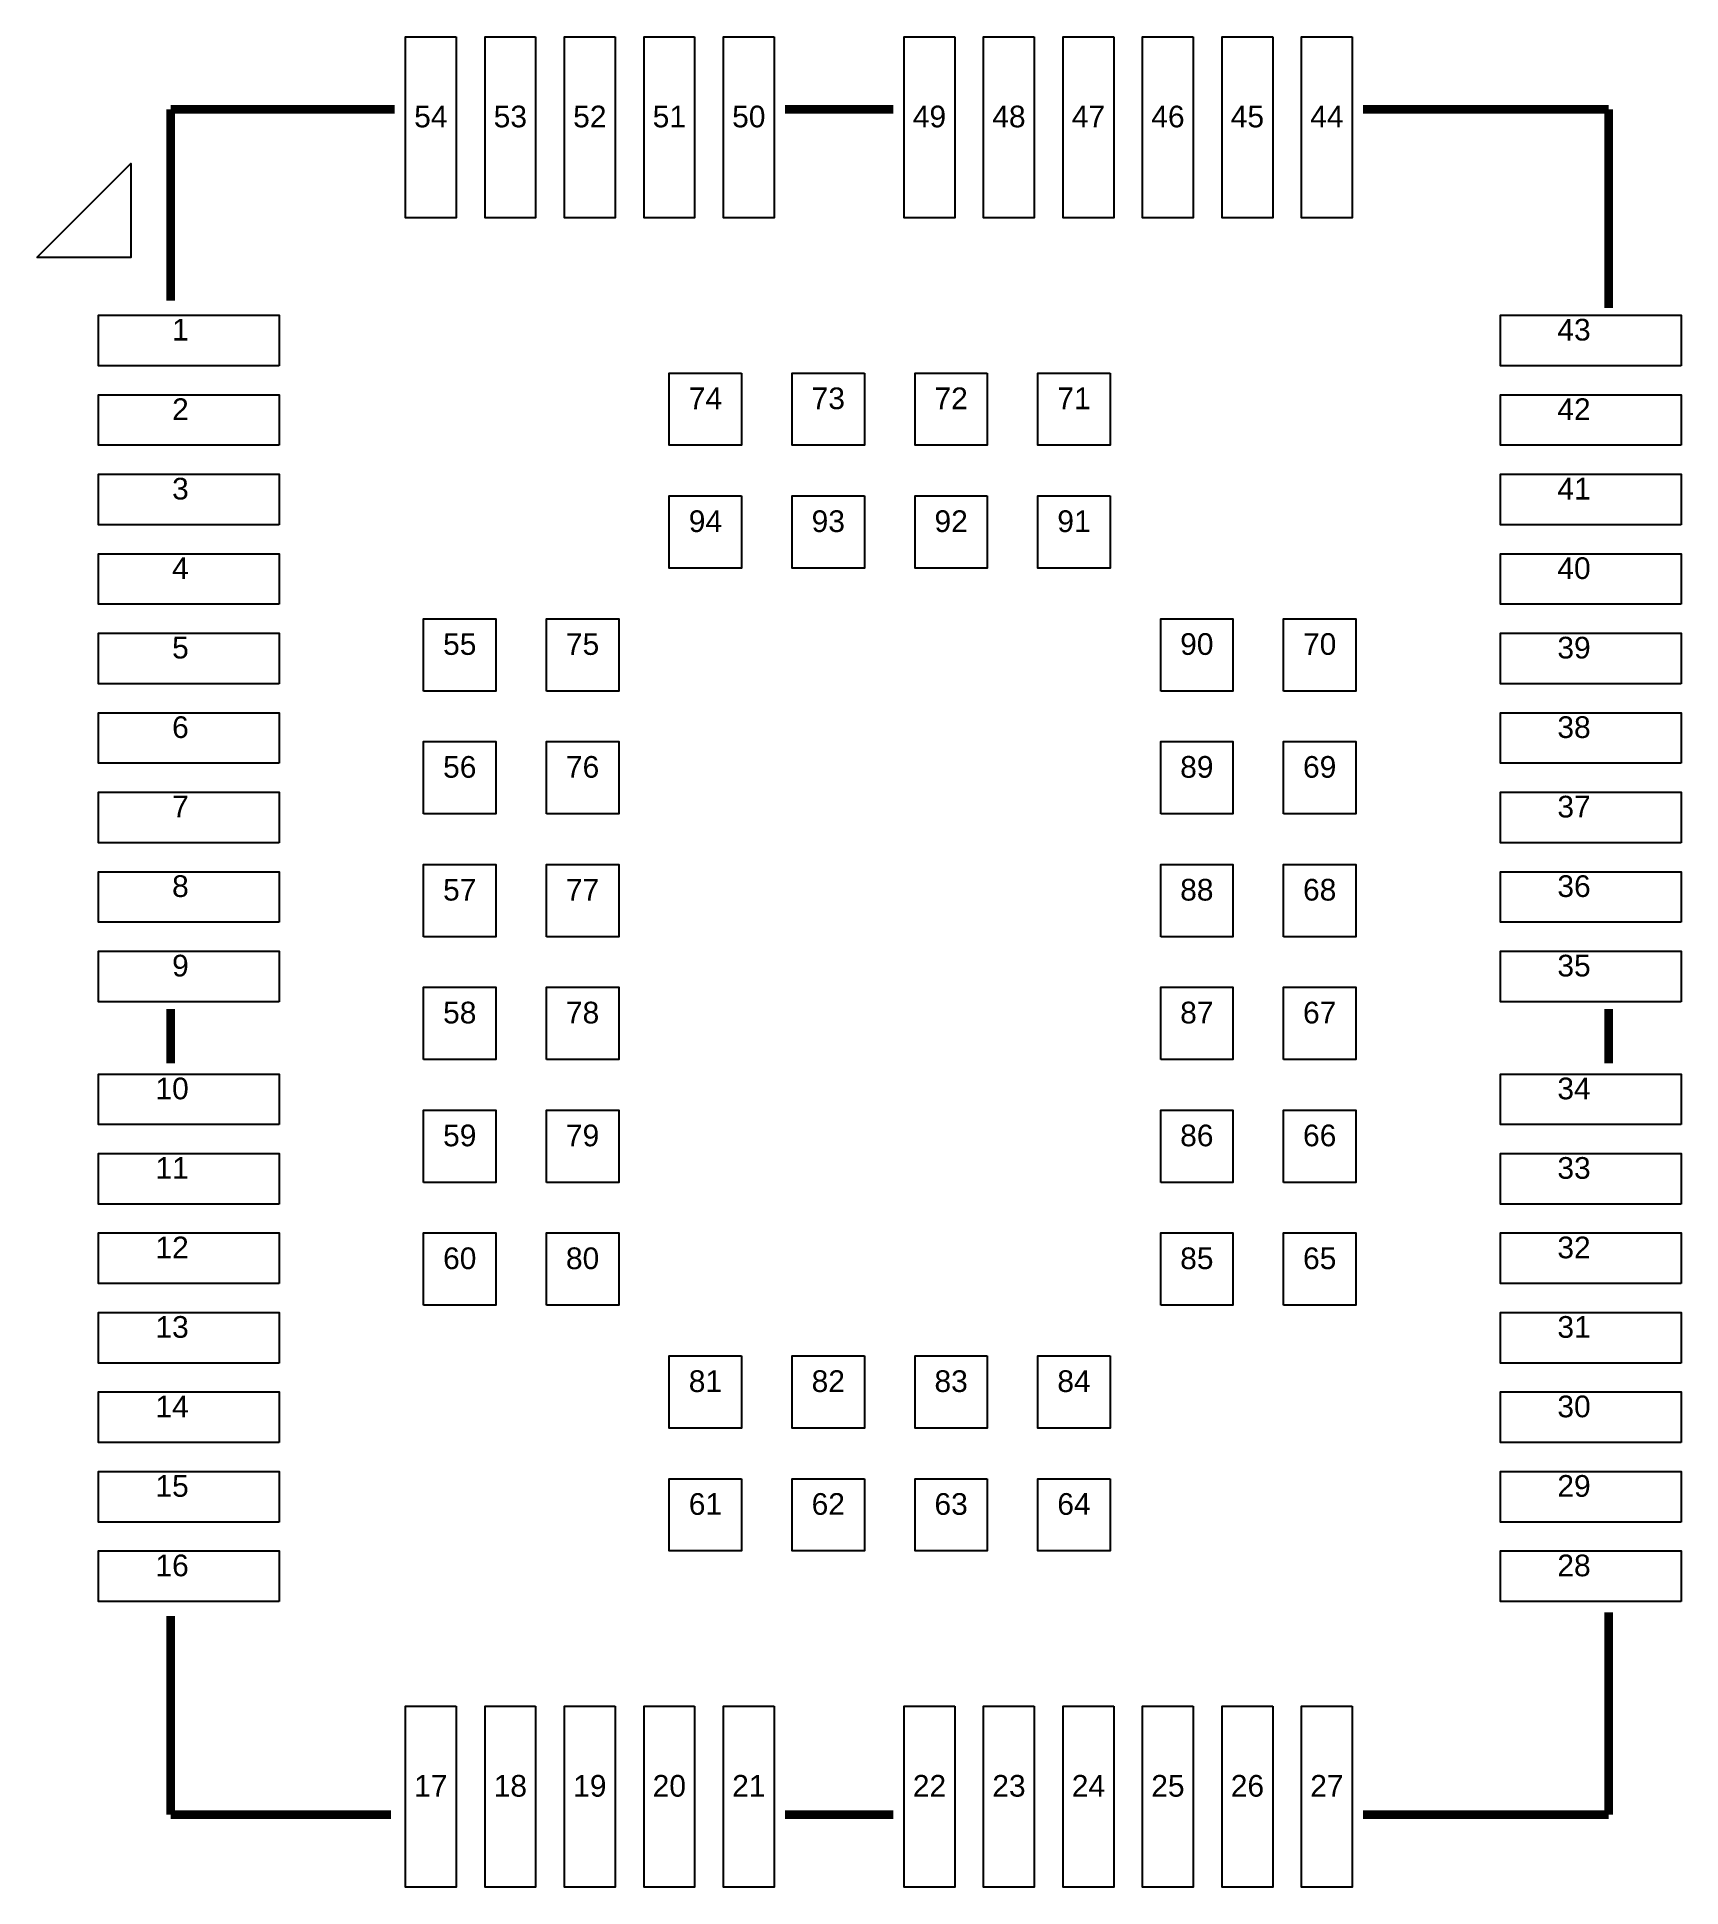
# Model space of a CAD drawing. Extents: x -1.9 to 20.9, y -1 to 24.6.
import ezdxf
from ezdxf.enums import TextEntityAlignment as Align

# ---------------------------------------------------------------- set-up
doc = ezdxf.new("R2010")
doc.units = 0
doc.header["$MEASUREMENT"] = 0
for name, color, linetype in [('PASTEMASK_TOP', 85, 'CONTINUOUS'), ('PIN_NUMBER', 85, 'CONTINUOUS'), ('SILKSCREEN_TOP', 2, 'CONTINUOUS'), ('TOP', 80, 'CONTINUOUS')]:
    doc.layers.add(name, color=color, linetype=linetype)

msp = doc.modelspace()

# ---------------------------------------------------------------- linework, layer by layer
at = {"layer": 'PASTEMASK_TOP'}
for points in [[(3.95, 24.60005), (3.95, 22.09995), (3.25, 22.09995), (3.25, 24.60005)], [(5.05, 24.60005), (5.05, 22.09995), (4.35, 22.09995), (4.35, 24.60005)], [(6.15, 24.60005), (6.15, 22.09995), (5.45, 22.09995), (5.45, 24.60005)], [(7.25, 24.60005), (7.25, 22.09995), (6.55, 22.09995), (6.55, 24.60005)], [(8.35, 24.60005), (8.35, 22.09995), (7.65, 22.09995), (7.65, 24.60005)], [(10.85, 24.60005), (10.85, 22.09995), (10.15, 22.09995), (10.15, 24.60005)], [(11.95, 24.60005), (11.95, 22.09995), (11.25, 22.09995), (11.25, 24.60005)], [(13.05, 24.60005), (13.05, 22.09995), (12.35, 22.09995), (12.35, 24.60005)], [(14.15, 24.60005), (14.15, 22.09995), (13.45, 22.09995), (13.45, 24.60005)], [(15.25, 24.60005), (15.25, 22.09995), (14.55, 22.09995), (14.55, 24.60005)], [(16.35, 24.60005), (16.35, 22.09995), (15.65, 22.09995), (15.65, 24.60005)], [(1.50005, 20.05), (-1.00005, 20.05), (-1.00005, 20.75), (1.50005, 20.75)], [(20.90005, 20.05), (18.39995, 20.05), (18.39995, 20.75), (20.90005, 20.75)], [(7.9, 19.95), (7.9, 18.95), (6.9, 18.95), (6.9, 19.95)], [(9.6, 19.95), (9.6, 18.95), (8.6, 18.95), (8.6, 19.95)], [(11.3, 19.95), (11.3, 18.95), (10.3, 18.95), (10.3, 19.95)], [(13, 19.95), (13, 18.95), (12, 18.95), (12, 19.95)], [(1.50005, 18.95), (-1.00005, 18.95), (-1.00005, 19.65), (1.50005, 19.65)], [(20.90005, 18.95), (18.39995, 18.95), (18.39995, 19.65), (20.90005, 19.65)], [(1.50005, 17.85), (-1.00005, 17.85), (-1.00005, 18.55), (1.50005, 18.55)], [(20.90005, 17.85), (18.39995, 17.85), (18.39995, 18.55), (20.90005, 18.55)], [(7.9, 18.25), (7.9, 17.25), (6.9, 17.25), (6.9, 18.25)], [(9.6, 18.25), (9.6, 17.25), (8.6, 17.25), (8.6, 18.25)], [(11.3, 18.25), (11.3, 17.25), (10.3, 17.25), (10.3, 18.25)], [(13, 18.25), (13, 17.25), (12, 17.25), (12, 18.25)], [(1.50005, 16.75), (-1.00005, 16.75), (-1.00005, 17.45), (1.50005, 17.45)], [(20.90005, 16.75), (18.39995, 16.75), (18.39995, 17.45), (20.90005, 17.45)], [(3.5, 15.55), (3.5, 16.55), (4.5, 16.55), (4.5, 15.55)], [(5.2, 15.55), (5.2, 16.55), (6.2, 16.55), (6.2, 15.55)], [(13.7, 15.55), (13.7, 16.55), (14.7, 16.55), (14.7, 15.55)], [(15.4, 15.55), (15.4, 16.55), (16.4, 16.55), (16.4, 15.55)], [(1.50005, 15.65), (-1.00005, 15.65), (-1.00005, 16.35), (1.50005, 16.35)], [(20.90005, 15.65), (18.39995, 15.65), (18.39995, 16.35), (20.90005, 16.35)], [(1.50005, 14.55), (-1.00005, 14.55), (-1.00005, 15.25), (1.50005, 15.25)], [(20.90005, 14.55), (18.39995, 14.55), (18.39995, 15.25), (20.90005, 15.25)], [(3.5, 13.85), (3.5, 14.85), (4.5, 14.85), (4.5, 13.85)], [(5.2, 13.85), (5.2, 14.85), (6.2, 14.85), (6.2, 13.85)], [(13.7, 13.85), (13.7, 14.85), (14.7, 14.85), (14.7, 13.85)], [(15.4, 13.85), (15.4, 14.85), (16.4, 14.85), (16.4, 13.85)], [(1.50005, 13.45), (-1.00005, 13.45), (-1.00005, 14.15), (1.50005, 14.15)], [(20.90005, 13.45), (18.39995, 13.45), (18.39995, 14.15), (20.90005, 14.15)], [(3.5, 12.15), (3.5, 13.15), (4.5, 13.15), (4.5, 12.15)], [(5.2, 12.15), (5.2, 13.15), (6.2, 13.15), (6.2, 12.15)], [(13.7, 12.15), (13.7, 13.15), (14.7, 13.15), (14.7, 12.15)], [(15.4, 12.15), (15.4, 13.15), (16.4, 13.15), (16.4, 12.15)], [(1.50005, 12.35), (-1.00005, 12.35), (-1.00005, 13.05), (1.50005, 13.05)], [(20.90005, 12.35), (18.39995, 12.35), (18.39995, 13.05), (20.90005, 13.05)], [(1.50005, 11.25), (-1.00005, 11.25), (-1.00005, 11.95), (1.50005, 11.95)], [(20.90005, 11.25), (18.39995, 11.25), (18.39995, 11.95), (20.90005, 11.95)], [(3.5, 10.45), (3.5, 11.45), (4.5, 11.45), (4.5, 10.45)], [(5.2, 10.45), (5.2, 11.45), (6.2, 11.45), (6.2, 10.45)], [(13.7, 10.45), (13.7, 11.45), (14.7, 11.45), (14.7, 10.45)], [(15.4, 10.45), (15.4, 11.45), (16.4, 11.45), (16.4, 10.45)], [(1.50005, 9.55), (-1.00005, 9.55), (-1.00005, 10.25), (1.50005, 10.25)], [(20.90005, 9.55), (18.39995, 9.55), (18.39995, 10.25), (20.90005, 10.25)], [(3.5, 8.75), (3.5, 9.75), (4.5, 9.75), (4.5, 8.75)], [(5.2, 8.75), (5.2, 9.75), (6.2, 9.75), (6.2, 8.75)], [(13.7, 8.75), (13.7, 9.75), (14.7, 9.75), (14.7, 8.75)], [(15.4, 8.75), (15.4, 9.75), (16.4, 9.75), (16.4, 8.75)], [(1.50005, 8.45), (-1.00005, 8.45), (-1.00005, 9.15), (1.50005, 9.15)], [(20.90005, 8.45), (18.39995, 8.45), (18.39995, 9.15), (20.90005, 9.15)], [(1.50005, 7.35), (-1.00005, 7.35), (-1.00005, 8.05), (1.50005, 8.05)], [(3.5, 7.05), (3.5, 8.05), (4.5, 8.05), (4.5, 7.05)], [(5.2, 7.05), (5.2, 8.05), (6.2, 8.05), (6.2, 7.05)], [(13.7, 7.05), (13.7, 8.05), (14.7, 8.05), (14.7, 7.05)], [(15.4, 7.05), (15.4, 8.05), (16.4, 8.05), (16.4, 7.05)], [(20.90005, 7.35), (18.39995, 7.35), (18.39995, 8.05), (20.90005, 8.05)], [(1.50005, 6.25), (-1.00005, 6.25), (-1.00005, 6.95), (1.50005, 6.95)], [(20.90005, 6.25), (18.39995, 6.25), (18.39995, 6.95), (20.90005, 6.95)], [(7.9, 6.35), (7.9, 5.35), (6.9, 5.35), (6.9, 6.35)], [(9.6, 6.35), (9.6, 5.35), (8.6, 5.35), (8.6, 6.35)], [(11.3, 6.35), (11.3, 5.35), (10.3, 5.35), (10.3, 6.35)], [(13, 6.35), (13, 5.35), (12, 5.35), (12, 6.35)], [(1.50005, 5.15), (-1.00005, 5.15), (-1.00005, 5.85), (1.50005, 5.85)], [(20.90005, 5.15), (18.39995, 5.15), (18.39995, 5.85), (20.90005, 5.85)], [(1.50005, 4.05), (-1.00005, 4.05), (-1.00005, 4.75), (1.50005, 4.75)], [(7.9, 4.65), (7.9, 3.65), (6.9, 3.65), (6.9, 4.65)], [(9.6, 4.65), (9.6, 3.65), (8.6, 3.65), (8.6, 4.65)], [(11.3, 4.65), (11.3, 3.65), (10.3, 3.65), (10.3, 4.65)], [(13, 4.65), (13, 3.65), (12, 3.65), (12, 4.65)], [(20.90005, 4.05), (18.39995, 4.05), (18.39995, 4.75), (20.90005, 4.75)], [(1.50005, 2.95), (-1.00005, 2.95), (-1.00005, 3.65), (1.50005, 3.65)], [(20.90005, 2.95), (18.39995, 2.95), (18.39995, 3.65), (20.90005, 3.65)], [(3.95, 1.50005), (3.95, -1.00005), (3.25, -1.00005), (3.25, 1.50005)], [(5.05, 1.50005), (5.05, -1.00005), (4.35, -1.00005), (4.35, 1.50005)], [(6.15, 1.50005), (6.15, -1.00005), (5.45, -1.00005), (5.45, 1.50005)], [(7.25, 1.50005), (7.25, -1.00005), (6.55, -1.00005), (6.55, 1.50005)], [(8.35, 1.50005), (8.35, -1.00005), (7.65, -1.00005), (7.65, 1.50005)], [(10.85, 1.50005), (10.85, -1.00005), (10.15, -1.00005), (10.15, 1.50005)], [(11.95, 1.50005), (11.95, -1.00005), (11.25, -1.00005), (11.25, 1.50005)], [(13.05, 1.50005), (13.05, -1.00005), (12.35, -1.00005), (12.35, 1.50005)], [(14.15, 1.50005), (14.15, -1.00005), (13.45, -1.00005), (13.45, 1.50005)], [(15.25, 1.50005), (15.25, -1.00005), (14.55, -1.00005), (14.55, 1.50005)], [(16.35, 1.50005), (16.35, -1.00005), (15.65, -1.00005), (15.65, 1.50005)]]:
    msp.add_lwpolyline(points, close=True, dxfattribs=at)
at = {"layer": 'SILKSCREEN_TOP', "const_width": 0.12}
for points in [[(0, 23.6), (3.1, 23.6)], [(0, 20.95), (0, 23.6)], [(10, 23.6), (8.5, 23.6)], [(16.5, 23.6), (19.9, 23.6)], [(19.9, 23.6), (19.9, 20.85)], [(0, 11.15), (0, 10.4)], [(19.9, 11.15), (19.9, 10.4)], [(19.9, 2.8), (19.9, 0)], [(0, 0), (0, 2.75)], [(3.05, 0), (0, 0)], [(10, 0), (8.5, 0)], [(19.9, 0), (16.5, 0)]]:
    msp.add_lwpolyline(points, dxfattribs=at)
at = {"layer": 'SILKSCREEN_TOP'}
msp.add_lwpolyline([(-1.85, 21.55), (-0.55, 22.85), (-0.55, 21.55)], close=True, dxfattribs=at)
at = {"layer": 'TOP'}
for points in [[(3.95, 24.60005), (3.95, 22.09995), (3.25, 22.09995), (3.25, 24.60005)], [(5.05, 24.60005), (5.05, 22.09995), (4.35, 22.09995), (4.35, 24.60005)], [(6.15, 24.60005), (6.15, 22.09995), (5.45, 22.09995), (5.45, 24.60005)], [(7.25, 24.60005), (7.25, 22.09995), (6.55, 22.09995), (6.55, 24.60005)], [(8.35, 24.60005), (8.35, 22.09995), (7.65, 22.09995), (7.65, 24.60005)], [(10.85, 24.60005), (10.85, 22.09995), (10.15, 22.09995), (10.15, 24.60005)], [(11.95, 24.60005), (11.95, 22.09995), (11.25, 22.09995), (11.25, 24.60005)], [(13.05, 24.60005), (13.05, 22.09995), (12.35, 22.09995), (12.35, 24.60005)], [(14.15, 24.60005), (14.15, 22.09995), (13.45, 22.09995), (13.45, 24.60005)], [(15.25, 24.60005), (15.25, 22.09995), (14.55, 22.09995), (14.55, 24.60005)], [(16.35, 24.60005), (16.35, 22.09995), (15.65, 22.09995), (15.65, 24.60005)], [(1.50005, 20.05), (-1.00005, 20.05), (-1.00005, 20.75), (1.50005, 20.75)], [(20.90005, 20.05), (18.39995, 20.05), (18.39995, 20.75), (20.90005, 20.75)], [(7.9, 19.95), (7.9, 18.95), (6.9, 18.95), (6.9, 19.95)], [(9.6, 19.95), (9.6, 18.95), (8.6, 18.95), (8.6, 19.95)], [(11.3, 19.95), (11.3, 18.95), (10.3, 18.95), (10.3, 19.95)], [(13, 19.95), (13, 18.95), (12, 18.95), (12, 19.95)], [(1.50005, 18.95), (-1.00005, 18.95), (-1.00005, 19.65), (1.50005, 19.65)], [(20.90005, 18.95), (18.39995, 18.95), (18.39995, 19.65), (20.90005, 19.65)], [(1.50005, 17.85), (-1.00005, 17.85), (-1.00005, 18.55), (1.50005, 18.55)], [(20.90005, 17.85), (18.39995, 17.85), (18.39995, 18.55), (20.90005, 18.55)], [(7.9, 18.25), (7.9, 17.25), (6.9, 17.25), (6.9, 18.25)], [(9.6, 18.25), (9.6, 17.25), (8.6, 17.25), (8.6, 18.25)], [(11.3, 18.25), (11.3, 17.25), (10.3, 17.25), (10.3, 18.25)], [(13, 18.25), (13, 17.25), (12, 17.25), (12, 18.25)], [(1.50005, 16.75), (-1.00005, 16.75), (-1.00005, 17.45), (1.50005, 17.45)], [(20.90005, 16.75), (18.39995, 16.75), (18.39995, 17.45), (20.90005, 17.45)], [(3.5, 15.55), (3.5, 16.55), (4.5, 16.55), (4.5, 15.55)], [(5.2, 15.55), (5.2, 16.55), (6.2, 16.55), (6.2, 15.55)], [(13.7, 15.55), (13.7, 16.55), (14.7, 16.55), (14.7, 15.55)], [(15.4, 15.55), (15.4, 16.55), (16.4, 16.55), (16.4, 15.55)], [(1.50005, 15.65), (-1.00005, 15.65), (-1.00005, 16.35), (1.50005, 16.35)], [(20.90005, 15.65), (18.39995, 15.65), (18.39995, 16.35), (20.90005, 16.35)], [(1.50005, 14.55), (-1.00005, 14.55), (-1.00005, 15.25), (1.50005, 15.25)], [(20.90005, 14.55), (18.39995, 14.55), (18.39995, 15.25), (20.90005, 15.25)], [(3.5, 13.85), (3.5, 14.85), (4.5, 14.85), (4.5, 13.85)], [(5.2, 13.85), (5.2, 14.85), (6.2, 14.85), (6.2, 13.85)], [(13.7, 13.85), (13.7, 14.85), (14.7, 14.85), (14.7, 13.85)], [(15.4, 13.85), (15.4, 14.85), (16.4, 14.85), (16.4, 13.85)], [(1.50005, 13.45), (-1.00005, 13.45), (-1.00005, 14.15), (1.50005, 14.15)], [(20.90005, 13.45), (18.39995, 13.45), (18.39995, 14.15), (20.90005, 14.15)], [(3.5, 12.15), (3.5, 13.15), (4.5, 13.15), (4.5, 12.15)], [(5.2, 12.15), (5.2, 13.15), (6.2, 13.15), (6.2, 12.15)], [(13.7, 12.15), (13.7, 13.15), (14.7, 13.15), (14.7, 12.15)], [(15.4, 12.15), (15.4, 13.15), (16.4, 13.15), (16.4, 12.15)], [(1.50005, 12.35), (-1.00005, 12.35), (-1.00005, 13.05), (1.50005, 13.05)], [(20.90005, 12.35), (18.39995, 12.35), (18.39995, 13.05), (20.90005, 13.05)], [(1.50005, 11.25), (-1.00005, 11.25), (-1.00005, 11.95), (1.50005, 11.95)], [(20.90005, 11.25), (18.39995, 11.25), (18.39995, 11.95), (20.90005, 11.95)], [(3.5, 10.45), (3.5, 11.45), (4.5, 11.45), (4.5, 10.45)], [(5.2, 10.45), (5.2, 11.45), (6.2, 11.45), (6.2, 10.45)], [(13.7, 10.45), (13.7, 11.45), (14.7, 11.45), (14.7, 10.45)], [(15.4, 10.45), (15.4, 11.45), (16.4, 11.45), (16.4, 10.45)], [(1.50005, 9.55), (-1.00005, 9.55), (-1.00005, 10.25), (1.50005, 10.25)], [(20.90005, 9.55), (18.39995, 9.55), (18.39995, 10.25), (20.90005, 10.25)], [(3.5, 8.75), (3.5, 9.75), (4.5, 9.75), (4.5, 8.75)], [(5.2, 8.75), (5.2, 9.75), (6.2, 9.75), (6.2, 8.75)], [(13.7, 8.75), (13.7, 9.75), (14.7, 9.75), (14.7, 8.75)], [(15.4, 8.75), (15.4, 9.75), (16.4, 9.75), (16.4, 8.75)], [(1.50005, 8.45), (-1.00005, 8.45), (-1.00005, 9.15), (1.50005, 9.15)], [(20.90005, 8.45), (18.39995, 8.45), (18.39995, 9.15), (20.90005, 9.15)], [(1.50005, 7.35), (-1.00005, 7.35), (-1.00005, 8.05), (1.50005, 8.05)], [(3.5, 7.05), (3.5, 8.05), (4.5, 8.05), (4.5, 7.05)], [(5.2, 7.05), (5.2, 8.05), (6.2, 8.05), (6.2, 7.05)], [(13.7, 7.05), (13.7, 8.05), (14.7, 8.05), (14.7, 7.05)], [(15.4, 7.05), (15.4, 8.05), (16.4, 8.05), (16.4, 7.05)], [(20.90005, 7.35), (18.39995, 7.35), (18.39995, 8.05), (20.90005, 8.05)], [(1.50005, 6.25), (-1.00005, 6.25), (-1.00005, 6.95), (1.50005, 6.95)], [(20.90005, 6.25), (18.39995, 6.25), (18.39995, 6.95), (20.90005, 6.95)], [(7.9, 6.35), (7.9, 5.35), (6.9, 5.35), (6.9, 6.35)], [(9.6, 6.35), (9.6, 5.35), (8.6, 5.35), (8.6, 6.35)], [(11.3, 6.35), (11.3, 5.35), (10.3, 5.35), (10.3, 6.35)], [(13, 6.35), (13, 5.35), (12, 5.35), (12, 6.35)], [(1.50005, 5.15), (-1.00005, 5.15), (-1.00005, 5.85), (1.50005, 5.85)], [(20.90005, 5.15), (18.39995, 5.15), (18.39995, 5.85), (20.90005, 5.85)], [(1.50005, 4.05), (-1.00005, 4.05), (-1.00005, 4.75), (1.50005, 4.75)], [(7.9, 4.65), (7.9, 3.65), (6.9, 3.65), (6.9, 4.65)], [(9.6, 4.65), (9.6, 3.65), (8.6, 3.65), (8.6, 4.65)], [(11.3, 4.65), (11.3, 3.65), (10.3, 3.65), (10.3, 4.65)], [(13, 4.65), (13, 3.65), (12, 3.65), (12, 4.65)], [(20.90005, 4.05), (18.39995, 4.05), (18.39995, 4.75), (20.90005, 4.75)], [(1.50005, 2.95), (-1.00005, 2.95), (-1.00005, 3.65), (1.50005, 3.65)], [(20.90005, 2.95), (18.39995, 2.95), (18.39995, 3.65), (20.90005, 3.65)], [(3.95, 1.50005), (3.95, -1.00005), (3.25, -1.00005), (3.25, 1.50005)], [(5.05, 1.50005), (5.05, -1.00005), (4.35, -1.00005), (4.35, 1.50005)], [(6.15, 1.50005), (6.15, -1.00005), (5.45, -1.00005), (5.45, 1.50005)], [(7.25, 1.50005), (7.25, -1.00005), (6.55, -1.00005), (6.55, 1.50005)], [(8.35, 1.50005), (8.35, -1.00005), (7.65, -1.00005), (7.65, 1.50005)], [(10.85, 1.50005), (10.85, -1.00005), (10.15, -1.00005), (10.15, 1.50005)], [(11.95, 1.50005), (11.95, -1.00005), (11.25, -1.00005), (11.25, 1.50005)], [(13.05, 1.50005), (13.05, -1.00005), (12.35, -1.00005), (12.35, 1.50005)], [(14.15, 1.50005), (14.15, -1.00005), (13.45, -1.00005), (13.45, 1.50005)], [(15.25, 1.50005), (15.25, -1.00005), (14.55, -1.00005), (14.55, 1.50005)], [(16.35, 1.50005), (16.35, -1.00005), (15.65, -1.00005), (15.65, 1.50005)]]:
    msp.add_lwpolyline(points, close=True, dxfattribs=at)

# ---------------------------------------------------------------- texts
at = {"layer": 'PIN_NUMBER', "width": 1.033333}
for s, p in [('54', (3.6, 23.35)), ('53', (4.7, 23.35)), ('52', (5.8, 23.35)), ('51', (6.9, 23.35)), ('50', (8, 23.35)), ('49', (10.5, 23.35)), ('48', (11.6, 23.35)), ('47', (12.7, 23.35)), ('46', (13.8, 23.35)), ('45', (14.9, 23.35)), ('44', (16, 23.35)), ('74', (7.4, 19.45)), ('73', (9.1, 19.45)), ('72', (10.8, 19.45)), ('71', (12.5, 19.45)), ('94', (7.4, 17.75)), ('93', (9.1, 17.75)), ('92', (10.8, 17.75)), ('91', (12.5, 17.75)), ('55', (4, 16.05)), ('75', (5.7, 16.05)), ('90', (14.2, 16.05)), ('70', (15.9, 16.05)), ('56', (4, 14.35)), ('76', (5.7, 14.35)), ('89', (14.2, 14.35)), ('69', (15.9, 14.35)), ('57', (4, 12.65)), ('77', (5.7, 12.65)), ('88', (14.2, 12.65)), ('68', (15.9, 12.65)), ('58', (4, 10.95)), ('78', (5.7, 10.95)), ('87', (14.2, 10.95)), ('67', (15.9, 10.95)), ('59', (4, 9.25)), ('79', (5.7, 9.25)), ('86', (14.2, 9.25)), ('66', (15.9, 9.25)), ('60', (4, 7.55)), ('80', (5.7, 7.55)), ('85', (14.2, 7.55)), ('65', (15.9, 7.55)), ('81', (7.4, 5.85)), ('82', (9.1, 5.85)), ('83', (10.8, 5.85)), ('84', (12.5, 5.85)), ('61', (7.4, 4.15)), ('62', (9.1, 4.15)), ('63', (10.8, 4.15)), ('64', (12.5, 4.15)), ('17', (3.6, 0.25)), ('18', (4.7, 0.25)), ('19', (5.8, 0.25)), ('20', (6.9, 0.25)), ('21', (8, 0.25)), ('22', (10.5, 0.25)), ('23', (11.6, 0.25)), ('24', (12.7, 0.25)), ('25', (13.8, 0.25)), ('26', (14.9, 0.25)), ('27', (16, 0.25))]:
    msp.add_text(s, height=0.3, dxfattribs=at).set_placement(p, align=Align.CENTER)
for s, p in [('1', (0.25, 20.4)), ('43', (19.65, 20.4)), ('2', (0.25, 19.3)), ('42', (19.65, 19.3)), ('3', (0.25, 18.2)), ('41', (19.65, 18.2)), ('4', (0.25, 17.1)), ('40', (19.65, 17.1)), ('5', (0.25, 16)), ('39', (19.65, 16)), ('6', (0.25, 14.9)), ('38', (19.65, 14.9)), ('7', (0.25, 13.8)), ('37', (19.65, 13.8)), ('8', (0.25, 12.7)), ('36', (19.65, 12.7)), ('9', (0.25, 11.6)), ('35', (19.65, 11.6)), ('10', (0.25, 9.9)), ('34', (19.65, 9.9)), ('11', (0.25, 8.8)), ('33', (19.65, 8.8)), ('12', (0.25, 7.7)), ('32', (19.65, 7.7)), ('13', (0.25, 6.6)), ('31', (19.65, 6.6)), ('14', (0.25, 5.5)), ('30', (19.65, 5.5)), ('15', (0.25, 4.4)), ('29', (19.65, 4.4)), ('16', (0.25, 3.3)), ('28', (19.65, 3.3))]:
    msp.add_text(s, height=0.3, dxfattribs=at).set_placement(p, align=Align.RIGHT)

doc.saveas('drawing.dxf')
